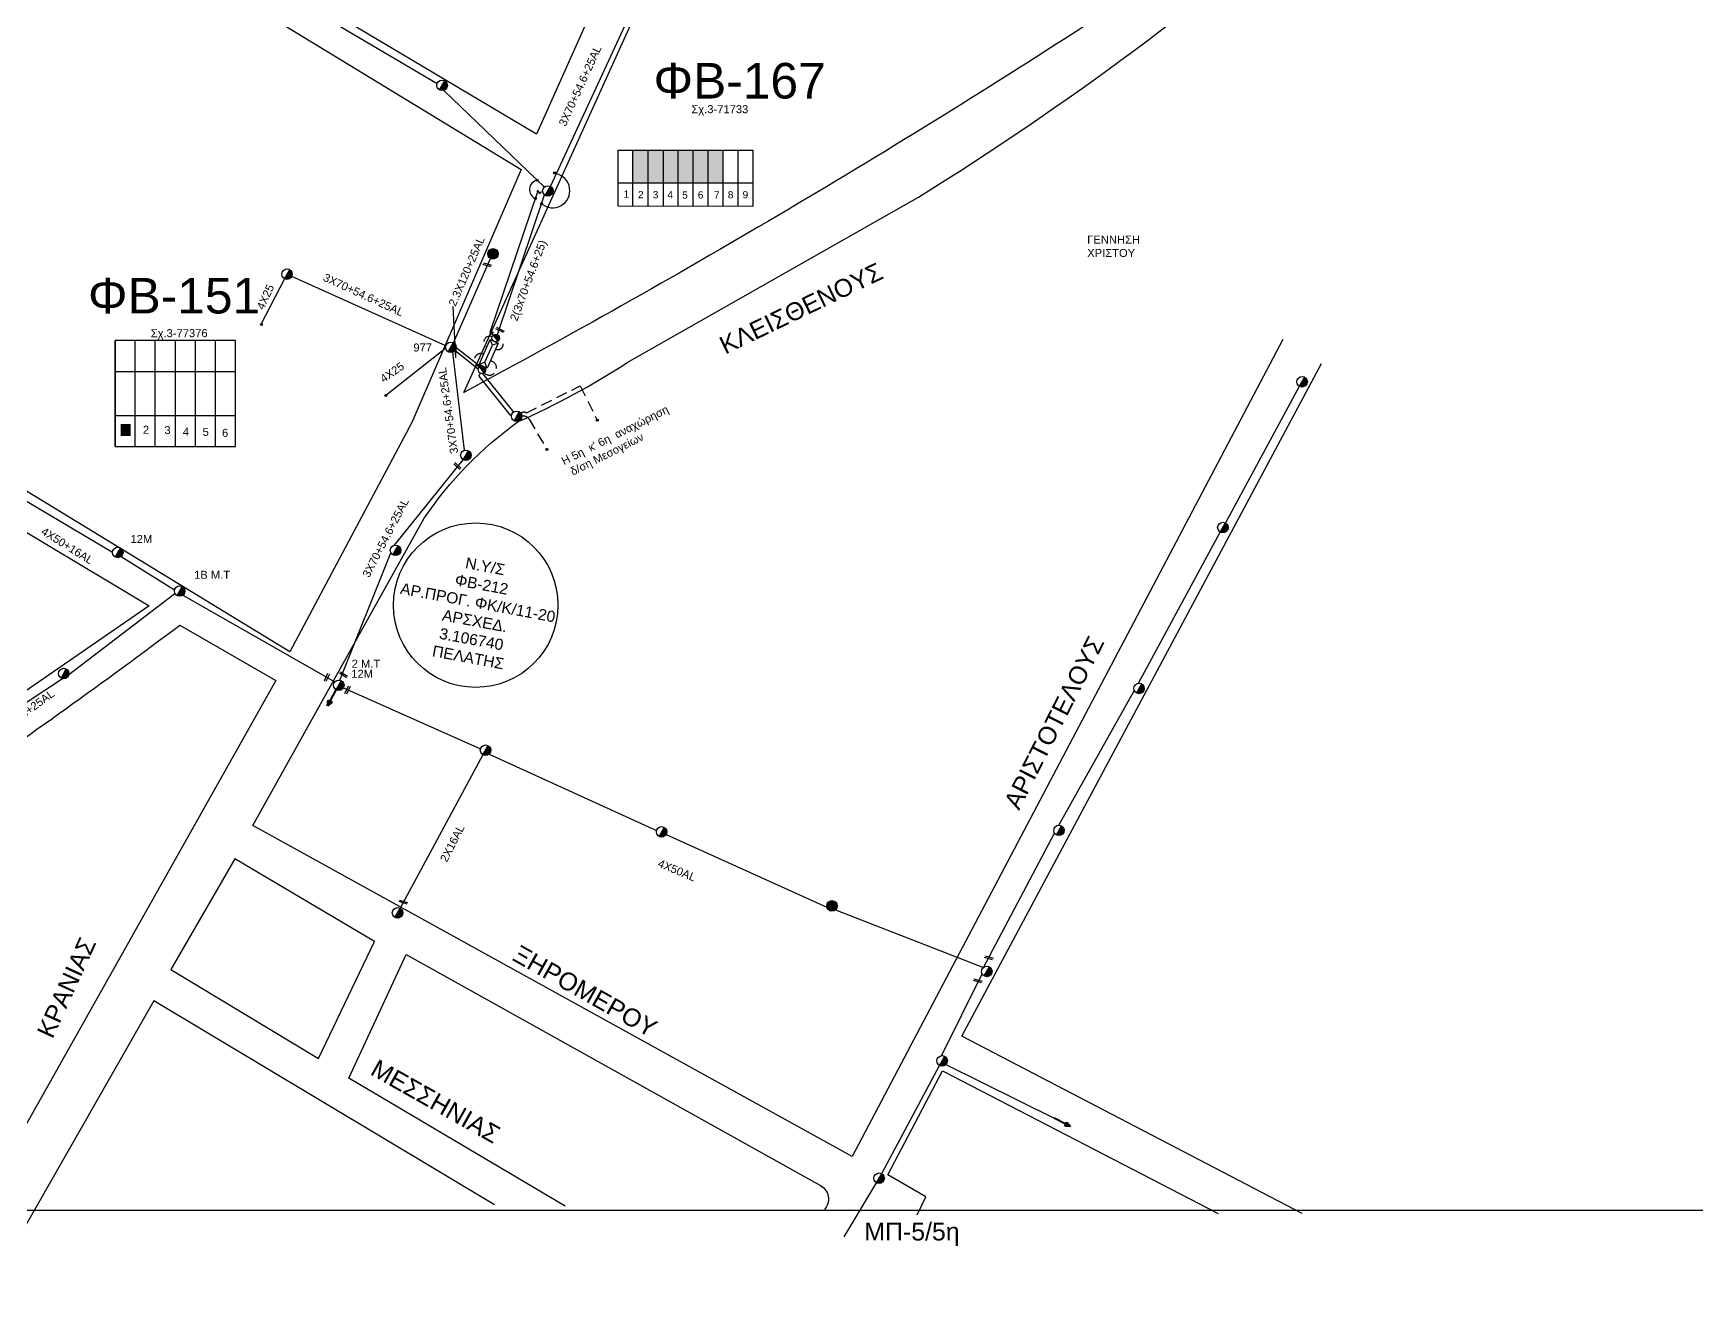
# Model space of a CAD drawing. Header units: millimetres. Extents: x 8994 to 10771, y 1891 to 2926.
# Drawn here: x 9332.6 to 9706.7, y 1891 to 2177.5 of the extents above; entities that cross this region are included whole.
import ezdxf
from ezdxf.enums import TextEntityAlignment as Align

# ---------------------------------------------------------------- set-up
doc = ezdxf.new("R2010")
doc.units = ezdxf.units.MM
doc.linetypes.add('DASHED', pattern=[19.05, 12.7, -6.35])
for name, color, linetype in [('Pillar OTE', 7, 'Continuous'), ('Ασφαλειοκιβώτια Χ.Τ 6 αναχωρήσεων', 7, 'Continuous'), ('Γέφυρες Εναερίου Δικτύου', 7, 'Continuous'), ('Γυμνά εναέρια ΧΤ (1Φ)   2x16AL', 7, 'Continuous'), ('Γυμνά εναέρια ΧΤ (3Φ)   4x50AL', 7, 'Continuous'), ('Γυμνά εναέρια ΧΤ και ΦΟΠ (3Φ)   4x50+16AL', 7, 'Continuous'), ('Εναέρια παροχή ΧΤ 4x25', 7, 'SYN_LINE'), ('Επίτονοι', 7, 'Continuous'), ('Επιγραφές - Σχήματα', 7, 'Continuous'), ('Καλώδια ΧΤ   3x150AL+50CU', 7, 'DASHED'), ('Μηχανική τομή', 7, 'Continuous'), ('Στύλος Ξύλινος', 7, 'Continuous'), ('Στύλος Ξύλινος @ 1', 7, 'Continuous'), ('Στύλος ΦΜ', 7, 'Continuous'), ('Στύλος ΦΜ @ 1', 7, 'Continuous'), ('Συνδέσεις', 7, 'Continuous'), ('Συνεστραμμένα ΧΤ   3x70+54.6+25AL', 7, 'SYN_LINE'), ('Υποσταθμός εναέριος 2 στύλων', 7, 'Continuous'), ('Υποσταθμός πόλεως', 7, 'Continuous'), ('Υπόβαθρο ΔΕΗ', 7, 'Continuous')]:
    doc.layers.add(name, color=color, linetype=linetype)
doc.styles.get("Standard").update_dxf_attribs({"font": 'arial.ttf'})
doc.linetypes.add('SYN_LINE', pattern='A,0.5,-0.0001,["/\\/\\/\\/",Standard,S=0.1,R=0,X=0,Y=-0.05],-0.25', length=0.7501)
doc.dimstyles.new('ISO-25', dxfattribs={"dimtxt": 2.5, "dimasz": 2.5, "dimexe": 1.25, "dimexo": 0.625, "dimtad": 1, "dimtxsty": 'Standard', "dimcen": 2.5, "dimadec": 0, "dimazin": 0, "dimtfac": 1, "dimtmove": 0, "dimatfit": 3, "dimfxl": 0, "dimarcsym": 0})

# ---------------------------------------------------------------- blocks, each defined once
blk = doc.blocks.new('ΥΠΑΡΧΩΝ ΤΣΙΜΕΝΤΕΝΙΟΣ ΣΤΥΛΟΣ')
at = {"layer": 'Στύλος ΦΜ'}
blk.add_hatch(color=7, dxfattribs=at).paths.add_polyline_path([(-1.29, -2.28, 0.574793), (2.62, 0, 0.268822), (1.3, 2.27)])
at = {"layer": 'Στύλος ΦΜ', "color": 7}
blk.add_line((-1.29, -2.28), (1.3, 2.27), dxfattribs=at)
blk.add_circle((0, 0), 2.62, dxfattribs=at)
at = {"layer": 'Στύλος ΦΜ', "flags": 4}
for tag, p in [('ΑΡΙΘΜΟΣ', (-4.68, 8.05)), ('ΤΥΠΟΣ', (-4.91, 3.03))]:
    blk.add_attdef(tag, p, '', height=4, dxfattribs=at)
blk = doc.blocks.new('ΥΠΑΡΧΩΝ ΞΥΛΙΝΟΣ ΣΤΥΛΟΣ')
at = {"layer": 'Στύλος Ξύλινος'}
h = blk.add_hatch(color=256, dxfattribs=at)
h.paths.add_polyline_path([(-2.62, 0, 0.270008), (-1.29, -2.28), (1.3, 2.27, 0.576266)])
h.paths.add_polyline_path([(-1.29, -2.28, 0.574793), (2.62, 0, 0.268822), (1.3, 2.27)])
blk.add_line((-1.29, -2.28), (1.3, 2.27), dxfattribs=at)
blk.add_circle((0, 0), 2.62, dxfattribs=at)
at = {"layer": 'Στύλος Ξύλινος', "flags": 4}
for tag, p in [('ΑΡΙΘΜΟΣ', (-4.91, 8.6)), ('ΤΥΠΟΣ', (-4.85, 3.39))]:
    blk.add_attdef(tag, p, '', height=4, dxfattribs=at)
blk = doc.blocks.new('ΥΠΟΣΤΑΘΜΟΣ ΕΝΑΕΡΙΟΣ ΕΠΙ 2 ΣΤΥΛΩΝ')
at = {"layer": 'Υποσταθμός εναέριος 2 στύλων', "linetype": 'Continuous'}
for points in [[(-12, -2.1, 0.574793), (-8.5, -0.1, 0.268822), (-9.6, 2)], [(9.7, -2.1, 0.574793), (13.2, -0.1, 0.268822), (12, 1.9)]]:
    blk.add_hatch(color=256, dxfattribs=at).paths.add_polyline_path(points)
for p, q in [((-12, -2.1), (-9.6, 2)), ((9.7, -2.1), (12, 1.9))]:
    blk.add_line(p, q, dxfattribs=at)
for centre in [(-10.8, -0.1), (10.8, -0.1)]:
    blk.add_circle(centre, 2.36, dxfattribs=at)
at = {"layer": 'Υποσταθμός πόλεως', "linetype": 'Continuous', "ltscale": 40}
blk.add_lwpolyline([(-8.6, 2.8), (8.6, 2.8), (8.6, -2.8), (-8.6, -2.8)], close=True, dxfattribs=at)
for points in [[(-5.8, 0), (-8.6, 2.8)], [(-8.6, -2.8), (-5.8, 0)], [(-5.8, 0), (5.8, 0)], [(5.8, 0), (8.6, 2.8)], [(8.6, -2.8), (5.8, 0)]]:
    blk.add_lwpolyline(points, dxfattribs=at)
at = {"layer": 'Υποσταθμός εναέριος 2 στύλων', "ltscale": 40, "flags": 1}
for tag, p in [('ΜΕΤΑΣΧΗΜΑΤΙΣΜΟΣ', (14.1, 2.5)), ('ΙΣΧΥΣ', (14.1, -0.3)), ('ΑΡΙΘΜΟΣ', (14.2, -3))]:
    blk.add_attdef(tag, p, '', height=1.8, dxfattribs=at)
blk = doc.blocks.new('ΕΠΙΤΟΝΟΣ')
at = {"layer": 'Επίτονοι', "lineweight": 40, "ltscale": 40}
blk.add_hatch(color=256, dxfattribs=at).paths.add_polyline_path([(-1.13, 6.47), (0, 9.1), (1.13, 6.47)])
for p, q in [((-1.13, 6.47), (0, 9.1)), ((0, 9.1), (1.13, 6.47)), ((1.13, 6.47), (-1.13, 6.47)), ((-1.13, 6.47), (0, 6.47)), ((0, 6.47), (0, 0))]:
    blk.add_line(p, q, dxfattribs=at)
blk = doc.blocks.new('ΑΣΦΑΛΕΙΟΚΙΒΩΤΙΟ ΥΠΟΣΤΑΘΜΟΥ 6 ΑΝΑΧΩΡΗΣΕΩΝ')
at = {"layer": 'Ασφαλειοκιβώτια Χ.Τ 6 αναχωρήσεων', "ltscale": 40}
for p, q in [((-23.91, 27), (23.91, 27)), ((-9.83, 27), (-9.83, -27)), ((9.83, 27), (9.83, -27)), ((-23.91, 18), (23.91, 18)), ((-23.91, 9), (23.91, 9)), ((-23.91, 0), (23.91, 0)), ((-23.91, -9), (23.91, -9)), ((-23.91, -18), (23.91, -18))]:
    blk.add_line(p, q, dxfattribs=at)
at = {"layer": 'Ασφαλειοκιβώτια Χ.Τ 6 αναχωρήσεων'}
blk.add_lwpolyline([(-23.91, -27), (23.91, -27), (23.91, 27), (-23.91, 27)], close=True, dxfattribs=at)
for s, p in [('1', (-18.27, 23.75)), ('2', (-18.13, 14.58)), ('3', (-18.25, 4.93)), ('4', (-19.02, -3.33)), ('5', (-19.08, -12.27)), ('6', (-19.5, -20.99))]:
    blk.add_text(s, height=3.6, rotation=270, dxfattribs=at).set_placement(p)
at = {"layer": 'Ασφαλειοκιβώτια Χ.Τ 6 αναχωρήσεων', "ltscale": 40}
for tag, height, p in [('ΟΝΟΜΑ', 5, (-0.27, 31.68)), ('ΚΕΙΜΕΝΟ 1', 2, (16.95, 22.41)), ('ΚΕΙΜΕΝΟ 2', 2, (16.95, 13.71)), ('ΚΕΙΜΕΝΟ 3', 2, (16.95, 4.31)), ('ΚΕΙΜΕΝΟ 4', 2, (16.95, -4.67)), ('ΚΕΙΜΕΝΟ 5', 2, (16.95, -13.51)), ('ΚΕΙΜΕΝΟ 6', 2, (16.95, -22.43)), ('ΣΧ', 2, (-0.21, -29.21))]:
    blk.add_attdef(tag, text='', height=height, dxfattribs=at).set_placement(p, align=Align.MIDDLE_CENTER)
blk = doc.blocks.new('_ΣΥΝΔΕΣΗ')
at = {"layer": 'Συνδέσεις', "linetype": 'SYN_LINE', "ltscale": 40}
blk.add_hatch(color=256, dxfattribs=at).paths.add_polyline_path([(0.5, -0.01, 1), (-0.5, -0.01, 1)])
at = {"layer": 'Συνδέσεις'}
blk.add_circle((0, -0.01), 0.5, dxfattribs=at)
blk = doc.blocks.new('ΜΗΧΑΝΙΚΗ ΤΟΜΗ')
at = {"layer": 'Μηχανική τομή', "ltscale": 40}
for p, q in [((-1.89, 0.78), (1.89, 0.78)), ((1.89, 0), (-1.89, 0))]:
    blk.add_line(p, q, dxfattribs=at)

msp = doc.modelspace()

# ---------------------------------------------------------------- hatches: boundary and pattern name
at = {"layer": 'Ασφαλειοκιβώτια Χ.Τ 6 αναχωρήσεων', "ltscale": 20}
for color in [151, 6, 62]:
    msp.add_hatch(color=color, dxfattribs=at).paths.add_polyline_path([(9352.2, 2086.83), (9354.5, 2086.83), (9354.5, 2089.54), (9352.2, 2089.54)])
at = {"layer": 'Καλώδια ΧΤ   3x150AL+50CU', "linetype": 'DASHED', "ltscale": 0.2}
h = msp.add_hatch(color=133, dxfattribs=at)
h.dxf.hatch_style = 1
h.paths.add_polyline_path([(9470.84, 2151.17), (9467.4, 2151.17), (9467.4, 2143.81), (9470.84, 2143.81)])
h = msp.add_hatch(color=30, dxfattribs=at)
h.dxf.hatch_style = 1
h.paths.add_polyline_path([(9474.28, 2151.17), (9470.84, 2151.17), (9470.84, 2143.81), (9474.28, 2143.8)])
h = msp.add_hatch(color=151, dxfattribs=at)
h.dxf.hatch_style = 1
h.paths.add_polyline_path([(9477.58, 2151.17), (9474.28, 2151.17), (9474.28, 2143.8), (9477.58, 2143.8)])
h = msp.add_hatch(color=6, dxfattribs=at)
h.dxf.hatch_style = 1
h.paths.add_polyline_path([(9480.97, 2151.17), (9477.58, 2151.17), (9477.58, 2143.8), (9480.97, 2143.8)])
h = msp.add_hatch(color=85, dxfattribs=at)
h.dxf.hatch_style = 1
h.paths.add_polyline_path([(9484.36, 2151.17), (9480.97, 2151.17), (9480.97, 2143.8), (9484.36, 2143.79)])
h = msp.add_hatch(color=1, dxfattribs=at)
h.dxf.hatch_style = 1
h.paths.add_polyline_path([(9487.7, 2151.17), (9484.36, 2151.17), (9484.36, 2143.79), (9487.7, 2143.79)])

# ---------------------------------------------------------------- linework, layer by layer
at = {"layer": 'Pillar OTE', "ltscale": 40}
for points in [[(9464.08, 2138.53), (9464.08, 2151.17), (9494.41, 2151.17), (9494.41, 2138.5), (9464.08, 2138.53)], [(9467.4, 2138.53), (9467.4, 2151.17)], [(9470.84, 2138.52), (9470.84, 2151.17)], [(9474.28, 2138.52), (9474.28, 2151.17)], [(9477.58, 2138.52), (9477.58, 2151.17)], [(9480.97, 2138.51), (9480.97, 2151.17)], [(9484.36, 2138.51), (9484.36, 2151.17)], [(9487.7, 2138.51), (9487.7, 2151.17)], [(9491.09, 2138.5), (9491.09, 2151.17)], [(9464.08, 2143.81), (9494.41, 2143.78)]]:
    msp.add_lwpolyline(points, dxfattribs=at)
at = {"layer": 'Γέφυρες Εναερίου Δικτύου', "ltscale": 0.1}
msp.add_arc((9449.38, 2142.05), 3.86, 229.7727, 77.7197, dxfattribs=at)
at = {"layer": 'Γυμνά εναέρια ΧΤ (1Φ)   2x16AL', "color": 62, "ltscale": 20}
msp.add_lwpolyline([(9433.71, 2015.14), (9415.09, 1980.59)], dxfattribs=at)
at = {"layer": 'Γυμνά εναέρια ΧΤ (3Φ)   4x50AL', "color": 62, "ltscale": 20}
for points in [[(9600.69, 2067.27), (9617.33, 2098.03)], [(9581.12, 2031.22), (9599.52, 2065.22)], [(9402.32, 2030.21), (9433.16, 2016.5)], [(9563.2, 1999.3), (9580.18, 2029.55)], [(9435.07, 2015.27), (9472.75, 1998.12)], [(9474.9, 1997.19), (9511.05, 1980.86)], [(9546.23, 1967.28), (9562.22, 1997.52)], [(9512.97, 1980.25), (9546.23, 1967.28)], [(9536.81, 1947.44), (9545.95, 1965.86)], [(9523.38, 1920.9), (9536.38, 1945.24)], [(9537.8, 1945.44), (9562.18, 1933.36)], [(9514.93, 1906.66), (9522.21, 1918.85)]]:
    msp.add_lwpolyline(points, dxfattribs=at)
at = {"layer": 'Γυμνά εναέρια ΧΤ και ΦΟΠ (3Φ)   4x50+16AL', "color": 6, "ltscale": 20}
for points in [[(9319.91, 2078.82), (9350.41, 2060.69)], [(9352.35, 2059.75), (9364.36, 2052.26)], [(9366.25, 2051.05), (9400.41, 2031.57)]]:
    msp.add_lwpolyline(points, dxfattribs=at)
at = {"layer": 'Εναέρια παροχή ΧΤ 4x25', "ltscale": 15}
msp.add_lwpolyline([(9389.08, 2122.23), (9383.79, 2111.96)], dxfattribs=at)
at = {"layer": 'Εναέρια παροχή ΧΤ 4x25', "color": 133, "ltscale": 20}
msp.add_lwpolyline([(9425.34, 2106.59), (9411.89, 2095.96)], dxfattribs=at)
at = {"layer": 'Επιγραφές - Σχήματα'}
msp.add_lwpolyline([(9027.85, 2912.57), (10531.63, 2912.57), (10531.63, 1912.6), (9027.85, 1912.6)], close=True, dxfattribs=at)
at = {"layer": 'Επιγραφές - Σχήματα', "color": 30, "linetype": 'DASHED', "ltscale": 0.2}
msp.add_arc((9433.25, 2103.91), 1.49, 66.1582, 258.1146, dxfattribs=at)
at = {"layer": 'Επιγραφές - Σχήματα', "color": 133, "linetype": 'DASHED', "ltscale": 0.2}
msp.add_arc((9435.16, 2102.14), 1.6, 220.827, 82.0885, dxfattribs=at)
at = {"layer": 'Καλώδια ΧΤ   3x150AL+50CU', "color": 6, "linetype": 'DASHED', "ltscale": 0.2}
msp.add_lwpolyline([(9442.04, 2091.69, -0.438944), (9443.49, 2092.04), (9455.54, 2098.12), (9459.42, 2090.43)], format="xyb", dxfattribs=at)
at = {"layer": 'Καλώδια ΧΤ   3x150AL+50CU', "color": 85, "linetype": 'DASHED', "ltscale": 0.2}
msp.add_lwpolyline([(9442.26, 2091.27, -0.340863), (9444.07, 2090.63), (9448.06, 2083.85)], format="xyb", dxfattribs=at)
at = {"layer": 'Καλώδια ΧΤ   3x150AL+50CU', "color": 1, "linetype": 'DASHED', "ltscale": 0.2}
msp.add_arc((9435.24, 2107.95), 1.35, 65.7149, 238.2688, dxfattribs=at)
at = {"layer": 'Καλώδια ΧΤ   3x150AL+50CU', "color": 151, "linetype": 'DASHED', "ltscale": 0.2}
msp.add_arc((9437.12, 2107.41), 1.12, 240.6075, 78.8188, dxfattribs=at)
at = {"layer": 'Συνδέσεις'}
msp.add_circle((9432.07, 2048.79), 18.5, dxfattribs=at)
at = {"layer": 'Συνεστραμμένα ΧΤ   3x70+54.6+25AL', "color": 1, "ltscale": 20}
for points in [[(9423.39, 2166.04), (9385.84, 2188.27)], [(9447.53, 2142.86), (9424.9, 2164.61)]]:
    msp.add_lwpolyline(points, dxfattribs=at)
at = {"layer": 'Συνεστραμμένα ΧΤ   3x70+54.6+25AL', "color": 151, "ltscale": 20}
for points in [[(9448.9, 2143), (9468.99, 2186.47)], [(9436.95, 2109.66), (9447.56, 2141.08)]]:
    msp.add_lwpolyline(points, dxfattribs=at)
at = {"layer": 'Συνεστραμμένα ΧΤ   3x70+54.6+25AL', "color": 1, "linetype": 'SYN_LINE', "ltscale": 20}
msp.add_lwpolyline([(9436, 2109.51), (9435.34, 2110.21), (9445.95, 2141.62), (9447.15, 2141.8)], dxfattribs=at)
at = {"layer": 'Συνεστραμμένα ΧΤ   3x70+54.6+25AL', "color": 30, "ltscale": 20}
msp.add_lwpolyline([(9427.08, 2107.82), (9435.38, 2126.81)], dxfattribs=at)
at = {"layer": 'Συνεστραμμένα ΧΤ   3x70+54.6+25AL', "ltscale": 20}
msp.add_lwpolyline([(9425.37, 2107.15), (9390.71, 2122.71)], dxfattribs=at)
at = {"layer": 'Συνεστραμμένα ΧΤ   3x70+54.6+25AL', "color": 133, "ltscale": 8}
msp.add_lwpolyline([(9427.45, 2106.12), (9432.62, 2101.97)], dxfattribs=at)
at = {"layer": 'Συνεστραμμένα ΧΤ   3x70+54.6+25AL', "color": 30, "ltscale": 8}
msp.add_lwpolyline([(9427.67, 2106.75), (9433.07, 2102.53)], dxfattribs=at)
at = {"layer": 'Συνεστραμμένα ΧΤ   3x70+54.6+25AL', "color": 133, "ltscale": 20}
for points in [[(9429.54, 2083.64), (9426.96, 2105.72)], [(9413.82, 2062.28), (9429.28, 2081.48)], [(9401.55, 2031.92), (9412.99, 2060.6)]]:
    msp.add_lwpolyline(points, dxfattribs=at)
at = {"layer": 'Συνεστραμμένα ΧΤ   3x70+54.6+25AL', "color": 85, "linetype": 'SYN_LINE', "ltscale": 8}
msp.add_lwpolyline([(9433.11, 2101), (9432.81, 2100.32), (9439.77, 2091.59), (9440.13, 2091.52)], dxfattribs=at)
at = {"layer": 'Συνεστραμμένα ΧΤ   3x70+54.6+25AL', "color": 6, "linetype": 'SYN_LINE', "ltscale": 8}
msp.add_lwpolyline([(9433.6, 2100.94), (9440.56, 2092.21)], dxfattribs=at)
at = {"layer": 'Συνεστραμμένα ΧΤ   3x70+54.6+25AL', "color": 6, "ltscale": 20}
for points in [[(9340.59, 2033.21), (9364.45, 2051.42)], [(9315.04, 2016.39), (9339.18, 2032.26)]]:
    msp.add_lwpolyline(points, dxfattribs=at)
at = {"layer": 'Υπόβαθρο ΔΕΗ'}
for points in [[(9207.95, 2288.8), (9367.95, 2192.21), (9442.3, 2146.82), (9417.7, 2089.86), (9390.25, 2038.29), (9294.63, 2096.64), (9298.58, 2163.09), (9316.81, 2152.97)], [(9617.91, 1911.96), (9541.38, 1951.85), (9622.28, 2103.17)], [(9436.31, 1913.9), (9359.7, 1959.78), (9320.34, 1890.95)], [(9531.33, 1911.66), (9533.28, 1915.71), (9524.73, 1920.66), (9537.03, 1944.05), (9599, 1911.96)]]:
    msp.add_lwpolyline(points, dxfattribs=at)
for points in [[(9613.57, 2108.57), (9516.75, 1924.76), (9381.94, 1999.19), (9420.5, 2068.35, -0.089572), (9441.66, 2090.1, 0.03971), (9466.17, 2103.36), (9531.61, 2140.58, 0.041973), (9625.72, 2210.51, 0.072146), (9699.74, 2229.16, 0.008985), (9813.38, 2271.34, 0.043583), (9825.98, 2275.98, -0.098955), (9837.99, 2277.03, 0.078666), (9832.14, 2262.79, 0.761981)], [(9429.44, 2096.67), (9469.86, 2185.92, -0.067606), (9489.56, 2223.24), (9569.02, 2179.1, -0.020381), (9429.44, 2096.67, 23.098696)], [(9196.76, 1975.08, -0.030508), (9211.6, 1981.29, -0.044989), (9230.74, 1983.25, 0.050988), (9262.74, 1985.9, 0.036708), (9291.06, 1992.24, 0.035711), (9313.79, 2007.3, 0.012705), (9365.53, 2044.31), (9387.11, 2031.84), (9322.88, 1917.71)], [(9452.17, 1913.57), (9403.53, 1942.35), (9416.44, 1970.21), (9509.6, 1918.24, -0.490374), (9510.48, 1912.84, -0.469395)]]:
    msp.add_lwpolyline(points, format="xyb", dxfattribs=at)
for points in [[(9445.77, 2154.75), (9405.15, 2178.91), (9422.93, 2211.22), (9461.25, 2189.54)], [(9303.91, 2010.92), (9136.5, 2138.71), (9159.13, 2168.25), (9358.67, 2048.66)], [(9363.5, 1966.86), (9396.69, 1946.8), (9409.28, 1973.15), (9377.92, 1991.69)]]:
    msp.add_lwpolyline(points, close=True, dxfattribs=at)
msp.add_arc((9446.32, 2142.29), 2.16, 100.7249, 247.544, dxfattribs=at)

# ---------------------------------------------------------------- block references
at = {"layer": 'Ασφαλειοκιβώτια Χ.Τ 6 αναχωρήσεων', "xscale": 0.5, "yscale": 0.5, "zscale": 0.5, "rotation": 90}
msp.add_blockref('ΑΣΦΑΛΕΙΟΚΙΒΩΤΙΟ ΥΠΟΣΤΑΘΜΟΥ 6 ΑΝΑΧΩΡΗΣΕΩΝ', (9364.53, 2096.41), dxfattribs=at)
at = {"layer": 'Επίτονοι'}
for p, xscale, yscale, zscale, rotation in [((9400.7, 2029.75), 0.4499999999999876, 0.4499999999999876, 0.4499999999999876, 151.933076378772), ((9562.18, 1933.36), 0.449999999999928, 0.449999999999928, 0.449999999999928, 243.5085760887781)]:
    msp.add_blockref('ΕΠΙΤΟΝΟΣ', p, dxfattribs=dict(at, xscale=xscale, yscale=yscale, zscale=zscale, rotation=rotation))
at = {"layer": 'Μηχανική τομή'}
for p, xscale, yscale, zscale, rotation in [((9446.16, 2141.65), 0.2500000000001927, 0.2500000000001927, 0.2500000000001927, 313.0789808412948), ((9434.71, 2125.55), 0.5000000000002612, 0.5000000000002612, 0.5000000000002612, 163.3472260978339), ((9435.67, 2109.86), 0.2500000000001927, 0.2500000000001927, 0.2500000000001927, 35.47254863604179), ((9437.45, 2110.53), 0.5000000000001514, 0.5000000000001514, 0.5000000000001514, 333.8107465710024), ((9427.83, 2079.92), 0.5000000000002622, 0.5000000000002622, 0.5000000000002622, 316.9857371269683), ((9398.8, 2032.44), 0.5000000000001709, 0.5000000000001709, 0.5000000000001709, 65.02981197317415), ((9402.23, 2032.98), 0.5000000000000684, 0.5000000000000684, 0.5000000000000684, 326.8980986925362), ((9403.42, 2029.62), 0.5000000000001709, 0.5000000000001709, 0.5000000000001709, 65.02981197317415), ((9415.86, 1982.19), 0.5000000000002612, 0.5000000000002612, 0.5000000000002612, 163.3472260978339), ((9547.51, 1969.65), 0.5000000000002612, 0.5000000000002612, 0.5000000000002612, 163.3472260978339), ((9545.03, 1964.47), 0.5000000000002612, 0.5000000000002612, 0.5000000000002612, 163.3472260978339)]:
    msp.add_blockref('ΜΗΧΑΝΙΚΗ ΤΟΜΗ', p, dxfattribs=dict(at, xscale=xscale, yscale=yscale, zscale=zscale, rotation=rotation))
at = {"layer": 'Στύλος Ξύλινος @ 1', "ltscale": 40, "xscale": 0.4499999999998181, "yscale": 0.4499999999998181, "zscale": 0.4499999999998181}
for p in [(9435.96, 2127.83), (9512.19, 1981.14)]:
    msp.add_blockref('ΥΠΑΡΧΩΝ ΞΥΛΙΝΟΣ ΣΤΥΛΟΣ', p, dxfattribs=at)
at = {"layer": 'Στύλος ΦΜ @ 1', "ltscale": 40, "xscale": 0.4499999999998181, "yscale": 0.4499999999998181, "zscale": 0.4499999999998181}
for p in [(9424.52, 2165.73), (9448.31, 2141.98), (9389.66, 2123.26), (9617.91, 2099.05), (9441.29, 2091.29), (9429.86, 2082.51), (9600.1, 2066.25), (9414.04, 2061.13), (9339.43, 2033.41), (9581.25, 2030.05), (9434.29, 2016.16), (9473.88, 1997.78), (9563.23, 1998.12), (9414.5, 1979.56), (9547, 1966.39), (9536.96, 1946.27), (9522.79, 1919.87)]:
    msp.add_blockref('ΥΠΑΡΧΩΝ ΤΣΙΜΕΝΤΕΝΙΟΣ ΣΤΥΛΟΣ', p, dxfattribs=at)
at = {"layer": 'Στύλος ΦΜ @ 1', "ltscale": 40}
ref = msp.add_blockref('ΥΠΑΡΧΩΝ ΤΣΙΜΕΝΤΕΝΙΟΣ ΣΤΥΛΟΣ', (9426.49, 2106.8), dxfattribs=dict(at, xscale=0.4499999999998181, yscale=0.4499999999998181, zscale=0.4499999999998181))
ref.add_attrib('ΤΥΠΟΣ', '977', (9418.05, 2105.86), dxfattribs={"layer": 'Στύλος ΦΜ', "height": 1.8, "flags": 4})
ref = msp.add_blockref('ΥΠΑΡΧΩΝ ΤΣΙΜΕΝΤΕΝΙΟΣ ΣΤΥΛΟΣ', (9351.59, 2060.64), dxfattribs=dict(at, xscale=0.4499999999998181, yscale=0.4499999999998181, zscale=0.4499999999998181))
ref.add_attrib('ΤΥΠΟΣ', '12M', (9354.45, 2062.77), dxfattribs={"layer": 'Στύλος ΦΜ', "height": 1.8, "flags": 4})
ref = msp.add_blockref('ΥΠΑΡΧΩΝ ΤΣΙΜΕΝΤΕΝΙΟΣ ΣΤΥΛΟΣ', (9365.5, 2051.96), dxfattribs=dict(at, xscale=0.4499999999998181, yscale=0.4499999999998181, zscale=0.4499999999998181))
ref.add_attrib('ΤΥΠΟΣ', '1B M.T', (9368.74, 2054.72), dxfattribs={"layer": 'Στύλος ΦΜ', "height": 1.8, "flags": 4})
ref = msp.add_blockref('ΥΠΑΡΧΩΝ ΤΣΙΜΕΝΤΕΝΙΟΣ ΣΤΥΛΟΣ', (9401.28, 2030.77), dxfattribs=dict(at, xscale=0.4499999999998181, yscale=0.4499999999998181, zscale=0.4499999999998181))
ref.add_attrib('ΤΥΠΟΣ', '12M', (9404.09, 2032.45), dxfattribs={"layer": 'Στύλος ΦΜ', "height": 1.8, "flags": 4})
ref.add_attrib('ΑΡΙΘΜΟΣ', '2 M.T', (9404.19, 2034.72), dxfattribs={"layer": 'Στύλος ΦΜ', "height": 1.8, "flags": 4})
at = {"layer": 'Συνδέσεις', "xscale": 0.4499999999998181, "yscale": 0.4499999999998181, "zscale": 0.4499999999998181}
for p in [(9445.92, 2144.41), (9449.81, 2146.04), (9445.5, 2140.3), (9446.89, 2139.11), (9383.88, 2111.96), (9411.89, 2095.96), (9459.42, 2090.43), (9448.06, 2083.85)]:
    msp.add_blockref('_ΣΥΝΔΕΣΗ', p, dxfattribs=at)
at = {"layer": 'Υποσταθμός εναέριος 2 στύλων', "xscale": 0.3596350288428072, "yscale": 0.3596350288428072, "zscale": 0.3596350288428072, "rotation": 66.29505376248228}
msp.add_blockref('ΥΠΟΣΤΑΘΜΟΣ ΕΝΑΕΡΙΟΣ ΕΠΙ 2 ΣΤΥΛΩΝ', (9434.99, 2105.34), dxfattribs=at)

# ---------------------------------------------------------------- texts
at = {"ltscale": 30, "char_height": 1.63, "width": 11.2573, "attachment_point": 1}
for s, insert in [('1', (9465.32, 2142.09)), ('2', (9468.56, 2141.96)), ('3', (9471.89, 2141.96)), ('4', (9475.19, 2141.96)), ('5', (9478.5, 2141.88)), ('6', (9482.02, 2141.9)), ('7', (9485.65, 2141.9)), ('8', (9488.76, 2141.93)), ('9', (9492.09, 2141.96))]:
    msp.add_mtext(s, dxfattribs=dict(at, insert=insert))
at = {"layer": 'Γυμνά εναέρια ΧΤ (1Φ)   2x16AL', "ltscale": 20}
msp.add_text('2X16AL', height=1.8, rotation=63.0125, dxfattribs=at).set_placement((9426.8, 1995.21), align=Align.MIDDLE)
at = {"layer": 'Γυμνά εναέρια ΧΤ (3Φ)   4x50AL', "ltscale": 20}
msp.add_text('4X50AL', height=1.8, rotation=337.4822, dxfattribs=at).set_placement((9477.34, 1989.14), align=Align.MIDDLE)
at = {"layer": 'Γυμνά εναέρια ΧΤ και ΦΟΠ (3Φ)   4x50+16AL', "ltscale": 20}
msp.add_text('4X50+16AL', height=1.8, rotation=327.9179, dxfattribs=at).set_placement((9340.25, 2062.16), align=Align.MIDDLE)
at = {"layer": 'Εναέρια παροχή ΧΤ 4x25', "ltscale": 20}
for rotation, p in [(65.3237, (9384.78, 2118.14)), (35.0547, (9413.28, 2101.19))]:
    msp.add_text('4X25', height=1.8, rotation=rotation, dxfattribs=at).set_placement(p, align=Align.MIDDLE)
at = {"layer": 'Επιγραφές - Σχήματα', "ltscale": 20, "attachment_point": 1}
for s, insert, char_height, width in [('ΦΒ-167', (9472.05, 2170.77), 8, 32.9584), ('ΓΕΝΝΗΣΗ \\PΧΡΙΣΤΟΥ', (9569.59, 2131.93), 1.8, 45.0712), ('ΦΒ-151', (9344.87, 2122.41), 8, 32.9584), ('ΜΠ-5/5η', (9519.47, 1909.86), 4, 33.3738)]:
    msp.add_mtext(s, dxfattribs=dict(at, insert=insert, char_height=char_height, width=width))
at = {"layer": 'Επιγραφές - Σχήματα', "ltscale": 0.2, "char_height": 1.8, "attachment_point": 1}
for s, insert, width in [('Σχ.3-71733', (9480.57, 2161.27), 16.9036), ('Σχ.3-77376', (9358.99, 2110.88), 14.5327)]:
    msp.add_mtext(s, dxfattribs=dict(at, insert=insert, width=width))
at = {"layer": 'Επιγραφές - Σχήματα', "ltscale": 0.2, "insert": (9425.88, 2116.58), "char_height": 1.8, "width": 19.717, "attachment_point": 1, "rotation": 66.641}
msp.add_mtext('2.3Χ120+25ΑL', dxfattribs=at)
at = {"layer": 'Επιγραφές - Σχήματα', "ltscale": 20, "attachment_point": 1}
for s, insert, char_height, width, rotation in [('ΚΛΕΙΣΘΕΝΟΥΣ', (9486.43, 2108.75), 4, 33.3738, 25.7133), ("{\\C1;Η 5η  κ' 6η  αναχώρηση \\P δ/ση Μεσογείων}", (9451.13, 2081.87), 1.8, 57.7379, 26.8101), ('ΑΡΙΣΤΟΤΕΛΟΥΣ', (9550.68, 2004.31), 4, 33.3738, 63.0582), ('ΚΡΑΝΙΑΣ', (9333.27, 1952.7), 4, 33.3738, 65.5772), ('ΞΗΡΟΜΕΡΟΥ', (9442.04, 1972.53), 4, 33.3738, 330.5721), ('ΜΕΣΣΗΝΙΑΣ', (9410.07, 1946.8), 4, 33.3738, 330.5721)]:
    msp.add_mtext(s, dxfattribs=dict(at, insert=insert, char_height=char_height, width=width, rotation=rotation))
at = {"layer": 'Επιγραφές - Σχήματα', "insert": (9356.72, 2073.27), "char_height": 2.5, "width": 157.7424, "attachment_point": 1, "rotation": 349.43}
msp.add_mtext('{\\W9.6097;        }Ν.Υ/Σ\\P{\\W9.4018;        }ΦΒ-212\\P{\\W9.0197;       }ΑΡ.ΠΡΟΓ. ΦΚ/Κ/11-20\\P{\\W9.2279;        }ΑΡΣΧΕΔ.\\P{\\W9.2423;        }3.106740\\P{\\W9.1354;        }ΠΕΛΑΤΗΣ', dxfattribs=at)
at = {"layer": 'Συνεστραμμένα ΧΤ   3x70+54.6+25AL', "ltscale": 20}
for s, rotation, p in [('3X70+54.6+25AL', 65.4198, (9455.54, 2165.63)), ('2(3x70+54.6+25)', 69.678, (9444.08, 2121.76)), ('3X70+54.6+25AL', 335.2809, (9406.85, 2118.6)), ('3X70+54.6+25AL', 98.0512, (9425.87, 2092.56)), ('3X70+54.6+25AL', 62.6098, (9411.8, 2063.94)), ('3X70+54.6+25AL', 36.2918, (9329.11, 2023.42))]:
    msp.add_text(s, height=1.8, rotation=rotation, dxfattribs=at).set_placement(p, align=Align.MIDDLE)

# ---------------------------------------------------------------- leaders
at = {"layer": 'Επιγραφές - Σχήματα', "ltscale": 40}
msp.add_leader([(9427.6, 2104.47), (9427.01, 2115.97)], dimstyle='ISO-25', override={"dimasz": 2, "dimtad": 0}, dxfattribs=at)

doc.saveas('drawing.dxf')
